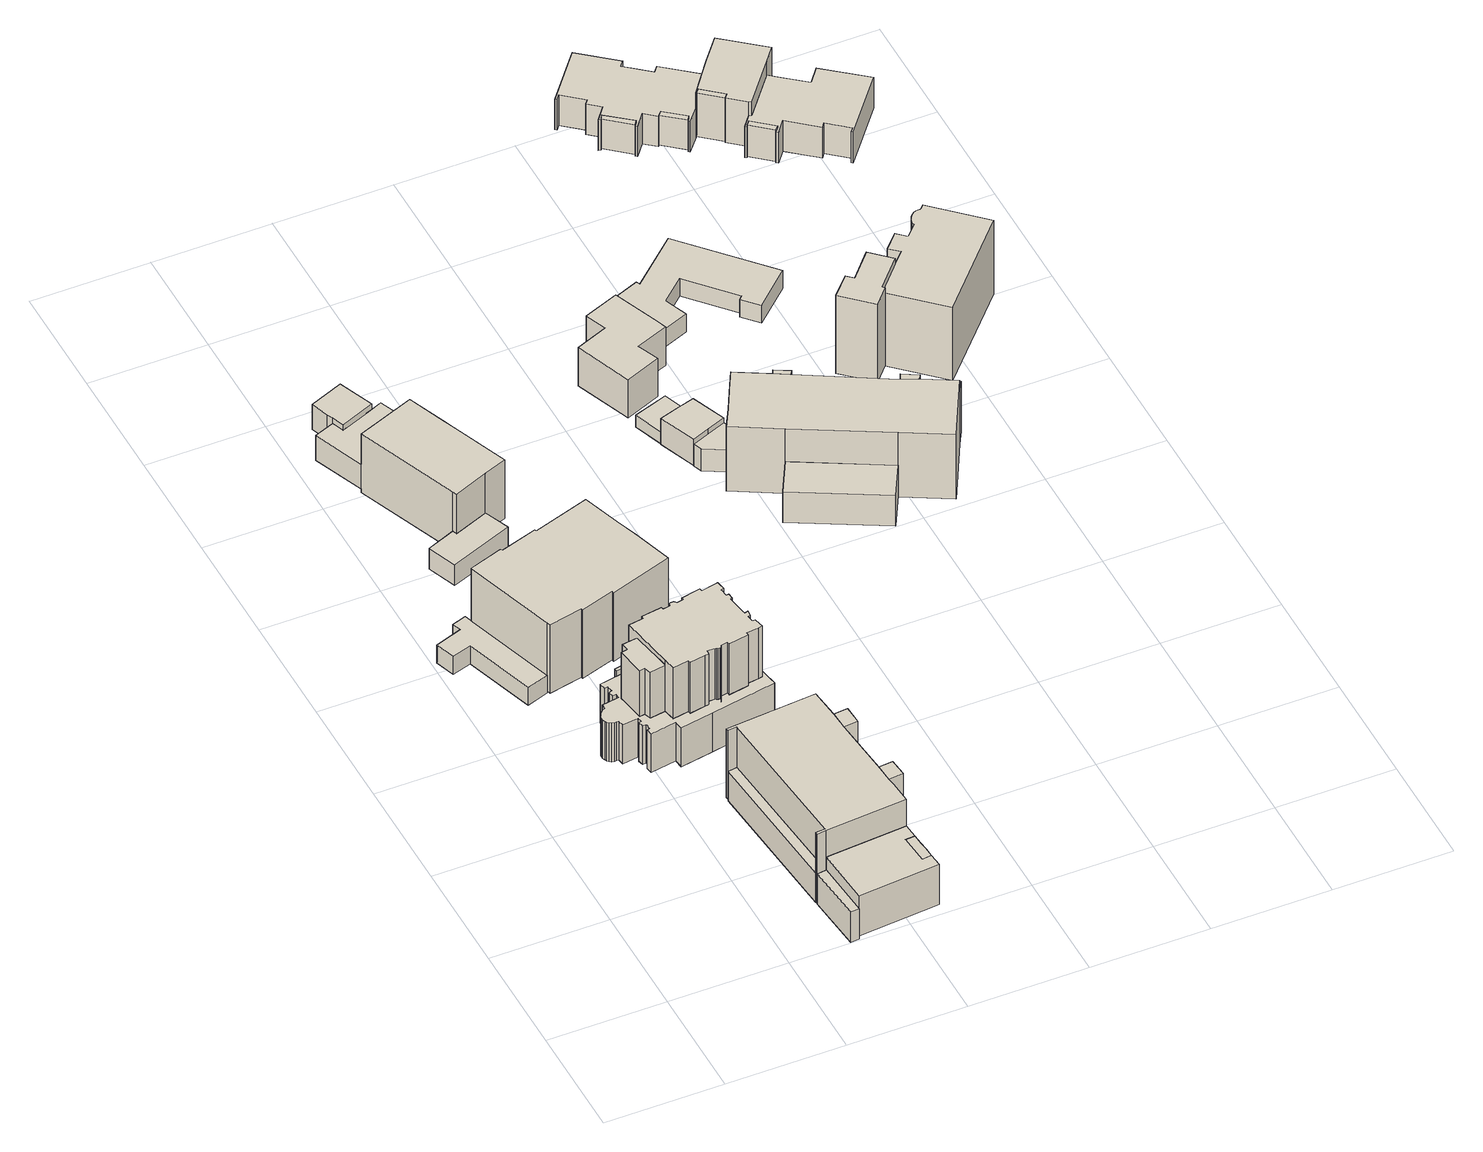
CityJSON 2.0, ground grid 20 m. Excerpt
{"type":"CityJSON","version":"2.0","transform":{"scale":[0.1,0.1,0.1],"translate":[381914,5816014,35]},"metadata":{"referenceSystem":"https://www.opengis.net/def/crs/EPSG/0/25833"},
"CityObjects":{
"building1":{"type":"Building","attributes":{"Gemeindeschluessel":"11000004","BezugspunktDach":"2200","function":"51009_1610","measuredHeight":6.12,"storeysAboveGround":0},"address":[{"country":"Germany","locality":"Berlin"}],"geometry":[{"type":"Solid","lod":"1","boundaries":[[[[0,1,2,3]],[[4,5,6,7]],[[4,7,3,2]],[[5,4,2,1]],[[6,5,1,0]],[[7,6,0,3]]]]}]},
"building2":{"type":"Building","attributes":{"Gemeindeschluessel":"11000004","BezugspunktDach":"2200","function":"51009_1610","measuredHeight":6,"storeysAboveGround":0},"address":[{"country":"Germany","locality":"Berlin"}],"geometry":[{"type":"Solid","lod":"1","boundaries":[[[[8,9,10,11]],[[12,13,14,15]],[[12,15,11,10]],[[13,12,10,9]],[[14,13,9,8]],[[15,14,8,11]]]]}]},
"building3":{"type":"Building","attributes":{"Gemeindeschluessel":"11000004","BezugspunktDach":"2200","function":"31001_1010","measuredHeight":8.13,"storeysAboveGround":1},"address":[{"country":"Germany","locality":"Berlin","thoroughfareNumber":"21","thoroughfareName":"Gustav-Freytag-Straße"}],"geometry":[{"type":"Solid","lod":"1","boundaries":[[[[16,17,18,19,20,21,22,23]],[[24,25,26,27,28,29,30,31]],[[24,31,23,22]],[[25,24,22,21]],[[26,25,21,20]],[[27,26,20,19]],[[28,27,19,18]],[[29,28,18,17]],[[30,29,17,16]],[[31,30,16,23]]]]}]},
"building4":{"type":"Building","attributes":{"Gemeindeschluessel":"11000004","function":"31001_1010"},"address":[{"country":"Germany","locality":"Berlin","thoroughfareNumber":"15","thoroughfareName":"Gustav-Freytag-Straße"}],"children":["building4-1","building4-2"]},
"building4-1":{"type":"BuildingPart","attributes":{"BezugspunktDach":"2200","measuredHeight":13.81,"storeysAboveGround":2},"parents":["building4"],"geometry":[{"type":"MultiSurface","lod":"1","boundaries":[[[32,33,34,35,36,37,38,39,40,41,42,43,44,45,46]],[[47,48,49,50,51,52,53,54,55,56,57,58,59,60,61]],[[47,61,46,45]],[[48,47,45,44]],[[49,48,44,43]],[[50,49,43,42]],[[51,50,42,41]],[[52,51,41,40]],[[53,52,40,39]],[[54,53,39,38]],[[55,54,38,37]],[[56,55,37,36]],[[57,56,36,35]],[[58,57,35,34]],[[59,58,34,33]],[[60,59,33,32]],[[62,63,60,32,46]],[[61,60,63,62]]]}]},
"building4-2":{"type":"BuildingPart","attributes":{"BezugspunktDach":"2200","measuredHeight":3.56,"storeysAboveGround":2},"parents":["building4"],"geometry":[{"type":"MultiSurface","lod":"1","boundaries":[[[64,65,66,63,62,67,68,69,70]],[[71,72,73,74,75,76,77,78,79]],[[71,79,70,69]],[[72,71,69,68]],[[73,72,68,67]],[[74,73,67,62]],[[75,74,61,60]],[[76,75,63,66]],[[77,76,66,65]],[[78,77,65,64]],[[79,78,64,70]],[[60,61,80,62,63]]]}]},
"building5":{"type":"Building","attributes":{"Gemeindeschluessel":"11000004","function":"31001_1010"},"address":[{"country":"Germany","locality":"Berlin","thoroughfareNumber":"17, 19","thoroughfareName":"Gustav-Freytag-Straße"}],"children":["building5-1","building5-2","building5-3"]},
"building5-1":{"type":"BuildingPart","attributes":{"BezugspunktDach":"2200","measuredHeight":13.93,"storeysAboveGround":3},"parents":["building5"],"geometry":[{"type":"MultiSurface","lod":"1","boundaries":[[[81,82,83,84,85,86,87,88,89,90,91,92,93,94,95]],[[96,97,98,99,100,101,102,103,104,105,106,107,108,109,110]],[[96,110,95,94]],[[97,96,94,93]],[[98,97,93,111,112,92]],[[99,98,92,91]],[[100,99,91,90]],[[101,100,90,113,114]],[[102,101,89,88]],[[103,102,88,87]],[[104,103,87,86]],[[105,104,86,85]],[[106,105,85,84]],[[107,106,84,83]],[[108,107,83,82]],[[109,108,82,81]],[[110,109,81,95]],[[92,112,111,93]],[[114,113,90,89]]]}]},
"building5-2":{"type":"BuildingPart","attributes":{"BezugspunktDach":"2200","measuredHeight":9.29,"storeysAboveGround":3},"parents":["building5"],"geometry":[{"type":"Solid","lod":"1","boundaries":[[[[89,115,116,90]],[[117,118,114,113]],[[117,113,90,116]],[[118,117,116,115]],[[114,118,115,89]],[[114,89,90,113]]]]}]},
"building5-3":{"type":"BuildingPart","attributes":{"BezugspunktDach":"2200","measuredHeight":9.29,"storeysAboveGround":3},"parents":["building5"],"geometry":[{"type":"Solid","lod":"1","boundaries":[[[[92,119,120,93]],[[121,122,112,111]],[[121,111,93,120]],[[122,121,120,119]],[[112,122,119,92]],[[111,112,92,93]]]]}]},
"building6":{"type":"Building","attributes":{"Gemeindeschluessel":"11000004","function":"31001_1010"},"address":[{"country":"Germany","locality":"Berlin","thoroughfareNumber":"15A","thoroughfareName":"Gustav-Freytag-Straße"}],"children":["building6-1","building6-2","building6-3"]},
"building6-1":{"type":"BuildingPart","attributes":{"BezugspunktDach":"2200","measuredHeight":18.5,"storeysAboveGround":3},"parents":["building6"],"geometry":[{"type":"MultiSurface","lod":"1","boundaries":[[[123,124,125,126,127,128,129,130,131,132,133,134,135,136,137,138,139,140,141,142,143,144,145,146,147,148,149,150,151,152,153,154,155,156,157,158,159,160,161,162,163,164,165,166,167,168,169,170,171,172,173,174,175,176]],[[177,178,179,180,181,182,183,184,185,186,187,188,189,190,191,192,193,194,195,196,197,198,199,200,201,202,203,204,205,206,207,208,209,210,211,212,213,214,215,216,217,218,219,220,221,222,223,224,225,226,227,228,229,230]],[[231,232,233,234,176,175]],[[235,232,175,174]],[[236,235,174,173]],[[237,236,238,173,172]],[[181,239,237,180,172,171]],[[240,239,171,170]],[[183,241,240,170,169]],[[184,242,241,169,168]],[[243,244,242,184,168,167]],[[245,244,185,167,166]],[[187,246,245,166,165]],[[188,247,246,165,164]],[[189,248,247,164,163]],[[190,249,248,163,162]],[[250,249,162,161]],[[192,251,250,191,161,160]],[[252,251,192,160,159]],[[194,253,252,193,159,158]],[[254,253,158,157]],[[255,254,157,156]],[[197,256,255,156,155]],[[257,256,155,154]],[[258,257,154,153]],[[200,259,258,153,152]],[[201,260,259,200,152,151]],[[202,201,151,150]],[[261,262,150,149]],[[263,261,264,149,148]],[[265,263,148,147]],[[266,265,147,146]],[[207,267,266,206,146,145]],[[208,268,267,145,144]],[[269,270,143,142]],[[271,269,210,142,141]],[[212,272,271,273,141,140]],[[274,272,140,139]],[[275,274,139,138]],[[276,275,214,138,137]],[[216,277,276,215,137,136]],[[278,277,216,136,135]],[[279,278,217,135,134]],[[280,279,218,134,133]],[[281,280,133,132]],[[282,281,283,132,131]],[[284,282,285,131,130]],[[286,287,284,130,129]],[[224,288,287,129,128]],[[289,288,224,128,127]],[[290,289,127,126]],[[291,290,126,125]],[[292,291,125,124]],[[229,228,124,123]],[[293,233,294,295,296,297,123,176]],[[177,230,234,233,232,231]],[[298,178,177,232,235]],[[179,178,235,236]],[[180,179,238,236,237]],[[180,237,239,181]],[[182,181,239,240]],[[182,299,240,241,183]],[[183,241,242,184]],[[185,184,242,244,243]],[[186,185,244,245]],[[186,245,246,187]],[[187,246,247,188]],[[188,247,248,189]],[[189,248,249,190]],[[191,190,249,250]],[[191,250,251,192]],[[193,192,251,252]],[[193,252,253,194]],[[195,194,253,254]],[[196,195,254,255]],[[196,300,255,256,197]],[[198,197,256,257]],[[199,198,257,258]],[[199,258,259,200]],[[200,259,260,201]],[[203,202,262,261]],[[301,204,203,264,261,263]],[[205,204,263,265]],[[206,205,302,265,266]],[[206,266,267,207]],[[207,267,268,208]],[[208,268,270,209]],[[210,209,270,269]],[[211,210,269,271]],[[211,273,271,272,212]],[[303,213,212,304,272,274]],[[214,213,274,275]],[[215,214,275,276]],[[215,276,277,216]],[[217,216,277,278]],[[305,218,217,278,279]],[[219,218,279,280]],[[220,219,280,281]],[[306,221,220,283,281,282]],[[307,222,221,285,282,284]],[[223,222,308,284,287,286]],[[223,309,287,288,224]],[[225,224,288,289]],[[226,225,289,290]],[[227,226,310,290,291]],[[228,227,291,292]],[[297,296,295,229]],[[230,295,294,233,293]]]}]},
"building6-2":{"type":"BuildingPart","attributes":{"BezugspunktDach":"2200","measuredHeight":16.3,"storeysAboveGround":3},"parents":["building6"],"geometry":[{"type":"MultiSurface","lod":"1","boundaries":[[[311,312,313,314,297,296,315,316,317]],[[318,319,295,229,228,320,321,322,323]],[[318,324,325,317,316]],[[326,324,316,315]],[[295,294,326,315,296]],[[228,229,297,314]],[[327,292,314,313]],[[328,327,313,312]],[[329,328,312,311]],[[325,329,322,311,317]],[[323,325,324,318]],[[319,318,324,326]],[[319,326,294,295]],[[295,296,297,229]],[[330,320,228,292,327]],[[321,320,327,328]],[[322,321,328,329]],[[323,322,329,325]]]}]},
"building6-3":{"type":"BuildingPart","attributes":{"BezugspunktDach":"2200","measuredHeight":7.87,"storeysAboveGround":3},"parents":["building6"],"geometry":[{"type":"MultiSurface","lod":"1","boundaries":[[[331,332,333,334,335,336,337,338,339,340,341,342,343,344,345,346,347,348,349,350,351,352,353,262,261,263,265,266,267,268,270,271,272,274,275,276,277,278,279,280,281,282,284,287,288,289,290,291,292,327,328,329,325,324,326,294,233,232,235,236,237,239,240,241,242,244,245,246,247,248,249,250,251,253,254,255,256,257,258,259,260,354,355,356,357,358,359,360,361,362,363,364,365,366,367,368,369,370,371,372,373,374,375,376,377]],[[378,379,380,381,382,383,384,385,386,387,388,389,390,391,392,393,394,395,396,397,398,399,400,401,402,403,404,405,406,407,408,409,410,411,412,413,414,415,416,417,418,419,420,421,422,423,424,425,426,427,428,429,430,431,432,433,434,435,436,437,438,439,440,441,442,443,444,445,446,447,448,449,450,451,452,453,454,455,456,457,458,459,460,461,462,463,464,465,466,467,468,469,470,471,472,473,474,475,476,477,478,479,480,481,482]],[[378,482,377,376]],[[379,378,376,375]],[[380,379,375,374]],[[381,380,374,373]],[[382,381,373,372]],[[383,382,372,371]],[[384,383,371,370]],[[385,384,370,369]],[[386,385,369,368]],[[387,386,368,367]],[[388,387,367,366]],[[389,388,366,365]],[[390,389,365,364]],[[391,390,364,363]],[[392,391,363,362]],[[393,392,362,361]],[[394,393,361,360]],[[395,394,360,359]],[[396,395,359,358]],[[397,396,358,357]],[[398,397,357,356]],[[399,398,356,355]],[[400,399,355,354]],[[401,400,354,260]],[[402,401,483,201,200,259]],[[403,402,259,200,199]],[[404,403,258,199,198,257]],[[405,404,198,197,256]],[[406,405,197,196,255]],[[407,406,255,196,195,254]],[[408,407,195,194]],[[409,408,194,193,192,251]],[[410,409,251,192,191]],[[411,410,191,190,249]],[[412,411,190,189,248]],[[413,412,248,189,188,247]],[[414,413,188,187]],[[415,414,187,186,245]],[[416,415,186,185]],[[417,416,244,185,184]],[[418,417,184,183]],[[419,418,183,182]],[[420,419,182,181,239]],[[421,420,181,180,237]],[[422,421,180,179]],[[423,422,236,179,178,235]],[[424,423,178,177,484]],[[425,424,177,230]],[[426,425,233,294]],[[427,426,294,295,319,326]],[[428,427,319,318]],[[429,428,318,323]],[[430,429,485,323,322]],[[431,430,486,322,321]],[[432,431,328,321,320]],[[433,432,487,320,228]],[[434,433,292,228,227]],[[435,434,291,227,226]],[[436,435,226,225,289]],[[437,436,289,225,224]],[[438,437,288,224,223]],[[439,438,287,223,222]],[[440,439,222,221,282]],[[441,440,221,220]],[[442,441,220,219]],[[443,442,280,219,218]],[[444,443,488,218,217,489]],[[445,444,278,217,216]],[[446,445,277,216,215]],[[447,446,215,214]],[[448,447,214,213]],[[449,448,213,212]],[[450,449,490,212,211]],[[451,450,211,210,209]],[[452,451,209,208]],[[453,452,208,207]],[[454,453,267,207,206]],[[455,454,206,205,265]],[[456,455,265,205,204]],[[457,456,263,204,203,261]],[[458,457,203,202]],[[459,458,262,353]],[[460,459,353,352]],[[461,460,352,351]],[[462,461,351,350]],[[463,462,350,349]],[[464,463,349,348]],[[465,464,348,347]],[[466,465,347,346]],[[467,466,346,345]],[[468,467,345,344]],[[469,468,344,343]],[[470,469,343,342]],[[471,470,342,341]],[[472,471,341,340]],[[473,472,340,339]],[[474,473,339,338]],[[475,474,338,337]],[[476,475,337,336]],[[477,476,336,335]],[[478,477,335,334]],[[479,478,334,333]],[[480,479,333,332]],[[481,480,332,331]],[[482,481,331,377]],[[260,259,200,201,483]],[[199,200,259,258]],[[257,198,199,258]],[[491,257,256,197,198]],[[256,255,196,197]],[[254,195,196,255]],[[194,195,254,253]],[[251,192,193,252]],[[253,252,193,194]],[[191,192,251,250]],[[250,249,190,191]],[[249,248,189,190]],[[247,188,189,248]],[[187,188,247,246]],[[246,245,186,187]],[[185,186,245,244]],[[184,185,244,242]],[[183,184,242,241]],[[182,183,241,240]],[[240,239,181,182]],[[239,237,180,181]],[[179,180,237,236]],[[235,178,179,236]],[[484,177,178,492,235,232]],[[230,177,232,233]],[[326,319,295,294]],[[318,319,493,326,324]],[[323,318,324,325]],[[322,323,485,325,329]],[[321,322,486,329,328]],[[320,321,328,327]],[[228,320,487,327,292]],[[227,228,292,291]],[[226,227,291,290,494]],[[290,289,225,226]],[[224,225,289,288]],[[224,288,287,223]],[[222,223,287,284]],[[284,282,221,222]],[[220,221,282,281]],[[219,220,281,280]],[[495,218,219,280,279]],[[489,217,218,488,279,278]],[[216,217,278,277]],[[276,215,216,277]],[[214,215,276,275]],[[213,214,275,274]],[[212,213,274,272]],[[211,212,490,272,271]],[[209,210,269,270]],[[271,269,210,211]],[[208,209,496,270,268]],[[207,208,268,267]],[[206,207,267,266]],[[266,265,205,206]],[[497,204,205,265,263]],[[261,203,204,263]],[[202,203,261,262]]]}]},
"building7":{"type":"Building","attributes":{"Gemeindeschluessel":"11000004","function":"31001_1010"},"address":[{"country":"Germany","locality":"Berlin","thoroughfareNumber":"13","thoroughfareName":"Gustav-Freytag-Straße"}],"children":["building7-1","building7-2","building7-3","building7-4"]},
"building7-1":{"type":"BuildingPart","attributes":{"BezugspunktDach":"2200","measuredHeight":13.07,"storeysAboveGround":2},"parents":["building7"],"geometry":[{"type":"MultiSurface","lod":"1","boundaries":[[[498,499,500,501,502,503,504,505]],[[506,507,508,509,510,511,512,513]],[[514,515,516,505,504]],[[517,518,506,513,519,520]],[[507,506,504,503]],[[521,522,503,502]],[[508,507,523,524]],[[509,508,502,501]],[[510,509,501,500]],[[525,526,527,510,500,499]],[[512,528,526,511,499,498]],[[513,512,498,505]],[[518,517,520,515,514]],[[520,519,516,515]],[[524,523,522,521]],[[511,510,527,526,525]],[[511,526,528,512]]]}]},
"building7-2":{"type":"BuildingPart","attributes":{"BezugspunktDach":"2200","measuredHeight":7.54,"storeysAboveGround":2},"parents":["building7"],"geometry":[{"type":"Solid","lod":"1","boundaries":[[[[516,515,514,529,530,531,532,533,534,535]],[[536,537,538,539,540,541,517,520,519,542]],[[536,542,535,534]],[[537,536,534,533]],[[538,537,533,532]],[[539,538,532,531]],[[540,539,531,530]],[[541,540,530,529]],[[517,541,529,514]],[[542,519,516,535]],[[520,517,514,515]],[[520,515,516,519]]]]}]},
"building7-3":{"type":"BuildingPart","attributes":{"BezugspunktDach":"2200","measuredHeight":7.95,"storeysAboveGround":2},"parents":["building7"],"geometry":[{"type":"Solid","lod":"1","boundaries":[[[[521,543,544,522]],[[545,546,524,523]],[[545,523,522,544]],[[546,545,544,543]],[[524,546,543,521]],[[524,521,522,523]]]]}]},
"building7-4":{"type":"BuildingPart","attributes":{"BezugspunktDach":"2200","measuredHeight":4.14,"storeysAboveGround":2},"parents":["building7"],"geometry":[{"type":"MultiSurface","lod":"1","boundaries":[[[547,548,527,526,528,549]],[[550,551,552,553,554,555]],[[550,555,549,528]],[[551,550,512,511]],[[552,551,511,510]],[[553,552,527,548]],[[554,553,548,547]],[[555,554,547,549]],[[511,512,556,528,526]],[[510,511,526,527]]]}]},
"building8":{"type":"Building","attributes":{"Gemeindeschluessel":"11000004","BezugspunktDach":"2200","function":"51009_1610","measuredHeight":4.06,"storeysAboveGround":0},"address":[{"country":"Germany","locality":"Berlin"}],"geometry":[{"type":"Solid","lod":"1","boundaries":[[[[19,18,557,558,21,20]],[[559,560,561,562,563,564]],[[559,564,20,21]],[[560,559,21,558]],[[561,560,558,557]],[[562,561,557,18]],[[563,562,18,19]],[[564,563,19,20]]]]}]},
"building9":{"type":"Building","attributes":{"Gemeindeschluessel":"11000004","BezugspunktDach":"2200","function":"31001_2463","measuredHeight":5.77,"storeysAboveGround":1},"address":[{"country":"Germany","locality":"Berlin","thoroughfareNumber":"13 (1)","thoroughfareName":"Gustav-Freytag-Straße"}],"geometry":[{"type":"Solid","lod":"1","boundaries":[[[[565,566,567,568,569,570]],[[571,572,573,574,575,576]],[[571,576,570,569]],[[572,571,569,568]],[[573,572,568,567]],[[574,573,567,566]],[[575,574,566,565]],[[576,575,565,570]]]]}]},
"building10":{"type":"Building","attributes":{"Gemeindeschluessel":"11000004","BezugspunktDach":"2200","function":"51009_1610","measuredHeight":5.58,"storeysAboveGround":0},"address":[{"country":"Germany","locality":"Berlin"}],"geometry":[{"type":"Solid","lod":"1","boundaries":[[[[357,356,577,578,579,580,581]],[[582,583,584,585,586,587,588]],[[582,588,581,580]],[[583,582,580,579]],[[584,583,579,578]],[[585,584,578,577]],[[586,585,577,356]],[[587,586,356,357]],[[588,587,357,581]]]]}]},
"building11":{"type":"Building","attributes":{"Gemeindeschluessel":"11000004","BezugspunktDach":"2200","function":"51009_1610","measuredHeight":2.86,"storeysAboveGround":0},"address":[{"country":"Germany","locality":"Berlin"}],"geometry":[{"type":"Solid","lod":"1","boundaries":[[[[262,353,589,590,354,260]],[[591,592,593,594,595,596]],[[591,596,260,354]],[[592,591,354,590]],[[593,592,590,589]],[[594,593,589,353]],[[595,594,353,262]],[[596,595,262,260]]]]}]},
"building12":{"type":"Building","attributes":{"Gemeindeschluessel":"11000004","BezugspunktDach":"2200","function":"31001_2463","measuredHeight":2.38,"storeysAboveGround":1},"address":[{"country":"Germany","locality":"Berlin","thoroughfareNumber":"12 (1)","thoroughfareName":"Gustav-Freytag-Straße"}],"geometry":[{"type":"Solid","lod":"1","boundaries":[[[[597,598,599,600]],[[601,602,603,604]],[[601,604,600,599]],[[602,601,599,598]],[[603,602,598,597]],[[604,603,597,600]]]]}]},
"building13":{"type":"Building","attributes":{"Gemeindeschluessel":"11000004","BezugspunktDach":"2200","function":"31001_2463","measuredHeight":6.14,"storeysAboveGround":1},"address":[{"country":"Germany","locality":"Berlin","thoroughfareNumber":"14 (2)","thoroughfareName":"Gustav-Freytag-Straße"}],"geometry":[{"type":"Solid","lod":"1","boundaries":[[[[605,606,607,608,609,610]],[[611,612,613,614,615,616]],[[611,616,610,609]],[[612,611,609,608]],[[613,612,608,607]],[[614,613,607,606]],[[615,614,606,605]],[[616,615,605,610]]]]}]},
"building14":{"type":"Building","attributes":{"Gemeindeschluessel":"11000004","BezugspunktDach":"2200","function":"31001_1010","measuredHeight":7.76,"storeysAboveGround":2},"address":[{"country":"Germany","locality":"Berlin","thoroughfareNumber":"12, 12A","thoroughfareName":"Gustav-Freytag-Straße"}],"geometry":[{"type":"Solid","lod":"1","boundaries":[[[[617,618,619,620,621,622,623,624,625]],[[626,627,628,629,630,631,632,633,634]],[[626,634,625,624]],[[627,626,624,623]],[[628,627,623,622]],[[629,628,622,621]],[[630,629,621,620]],[[631,630,620,619]],[[632,631,619,618]],[[633,632,618,617]],[[634,633,617,625]]]]}]},
"building15":{"type":"Building","attributes":{"Gemeindeschluessel":"11000004","BezugspunktDach":"2200","function":"31001_2463","measuredHeight":10.21,"storeysAboveGround":1},"address":[{"country":"Germany","locality":"Berlin","thoroughfareNumber":"14 (1)","thoroughfareName":"Gustav-Freytag-Straße"}],"geometry":[{"type":"Solid","lod":"1","boundaries":[[[[635,636,637,638]],[[639,640,641,642]],[[639,642,638,637]],[[640,639,637,636]],[[641,640,636,635]],[[642,641,635,638]]]]}]},
"building16":{"type":"Building","attributes":{"Gemeindeschluessel":"11000004","BezugspunktDach":"2200","function":"51009_1610","measuredHeight":9.69,"storeysAboveGround":0},"address":[{"country":"Germany","locality":"Berlin"}],"geometry":[{"type":"Solid","lod":"1","boundaries":[[[[643,644,645,646,647]],[[648,649,650,651,652]],[[648,652,647,646]],[[649,648,646,645]],[[650,649,645,644]],[[651,650,644,643]],[[652,651,643,647]]]]}]},
"building17":{"type":"Building","attributes":{"Gemeindeschluessel":"11000004","function":"31001_1010"},"address":[{"country":"Germany","locality":"Berlin","thoroughfareNumber":"14","thoroughfareName":"Gustav-Freytag-Straße"}],"children":["building17-1","building17-2","building17-3","building17-4"]},
"building17-1":{"type":"BuildingPart","attributes":{"BezugspunktDach":"2200","measuredHeight":15.87,"storeysAboveGround":3},"parents":["building17"],"geometry":[{"type":"MultiSurface","lod":"1","boundaries":[[[653,654,655,656,657,658,659,660,661,662,663,664]],[[665,666,667,668,669,670,671,672,673,674,675,676]],[[665,676,664,663]],[[677,678,679,680,666,665,663,662]],[[667,666,662,661]],[[668,681,682,661,660]],[[669,668,660,659]],[[670,669,659,658]],[[671,670,658,657]],[[683,684,657,656]],[[673,672,656,655]],[[674,673,655,654]],[[675,674,654,653]],[[676,675,653,664]],[[680,679,678,677]],[[682,681,668,667]],[[685,672,671,684,683]]]}]},
"building17-2":{"type":"BuildingPart","attributes":{"BezugspunktDach":"2200","measuredHeight":10.1,"storeysAboveGround":3},"parents":["building17"],"geometry":[{"type":"Solid","lod":"1","boundaries":[[[[681,686,687,682]],[[688,689,668,667]],[[688,667,682,687]],[[689,688,687,686]],[[668,689,686,681]],[[681,682,667,668]]]]}]},
"building17-3":{"type":"BuildingPart","attributes":{"BezugspunktDach":"2200","measuredHeight":4.38,"storeysAboveGround":3},"parents":["building17"],"geometry":[{"type":"Solid","lod":"1","boundaries":[[[[690,678,677,691,692]],[[693,680,679,694,695]],[[693,695,692,691]],[[680,693,691,677]],[[694,679,678,690]],[[695,694,690,692]],[[680,677,678,679]]]]}]},
"building17-4":{"type":"BuildingPart","attributes":{"BezugspunktDach":"2200","measuredHeight":10.1,"storeysAboveGround":3},"parents":["building17"],"geometry":[{"type":"MultiSurface","lod":"1","boundaries":[[[683,696,697,684]],[[698,699,672,671]],[[698,671,684,697]],[[699,698,697,696]],[[672,699,696,683]],[[671,672,683,684,700]]]}]},
"building18":{"type":"Building","attributes":{"Gemeindeschluessel":"11000004","BezugspunktDach":"2200","function":"31001_1010","measuredHeight":3.6,"storeysAboveGround":2},"address":[{"country":"Germany","locality":"Berlin","thoroughfareNumber":"12B, 12C","thoroughfareName":"Gustav-Freytag-Straße"}],"geometry":[{"type":"Solid","lod":"1","boundaries":[[[[701,702,703,704,705,706,707,708,709,710,711,712,713]],[[714,715,716,717,718,719,720,721,722,723,724,725,726]],[[714,726,713,712]],[[715,714,712,711]],[[716,715,711,710]],[[717,716,710,709]],[[718,717,709,708]],[[719,718,708,707]],[[720,719,707,706]],[[721,720,706,705]],[[722,721,705,704]],[[723,722,704,703]],[[724,723,703,702]],[[725,724,702,701]],[[726,725,701,713]]]]}]},
"building19":{"type":"Building","attributes":{"Gemeindeschluessel":"11000004","BezugspunktDach":"2200","function":"51009_1610","measuredHeight":8.76,"storeysAboveGround":0},"address":[{"country":"Germany","locality":"Berlin"}],"geometry":[{"type":"Solid","lod":"1","boundaries":[[[[727,728,729,730]],[[731,732,733,734]],[[731,734,730,729]],[[732,731,729,728]],[[733,732,728,727]],[[734,733,727,730]]]]}]},
"building20":{"type":"Building","attributes":{"Gemeindeschluessel":"11000004","BezugspunktDach":"2200","function":"31001_2463","measuredHeight":15.66,"storeysAboveGround":1},"address":[{"country":"Germany","locality":"Berlin","thoroughfareNumber":"65 (1)","thoroughfareName":"Koenigsallee"}],"geometry":[{"type":"Solid","lod":"1","boundaries":[[[[735,736,737,738,739,740,741,742]],[[743,744,745,746,747,748,749,750]],[[743,750,742,741]],[[744,743,741,740]],[[745,744,740,739]],[[746,745,739,738]],[[747,746,738,737]],[[748,747,737,736]],[[749,748,736,735]],[[750,749,735,742]]]]}]},
"building21":{"type":"Building","attributes":{"Gemeindeschluessel":"11000004","BezugspunktDach":"2200","function":"51009_1610","measuredHeight":6.05,"storeysAboveGround":0},"address":[{"country":"Germany","locality":"Berlin"}],"geometry":[{"type":"Solid","lod":"1","boundaries":[[[[751,752,753,754]],[[755,756,757,758]],[[755,758,754,753]],[[756,755,753,752]],[[757,756,752,751]],[[758,757,751,754]]]]}]},
"building22":{"type":"Building","attributes":{"Gemeindeschluessel":"11000004","BezugspunktDach":"2200","function":"51009_1610","measuredHeight":6,"storeysAboveGround":0},"address":[{"country":"Germany","locality":"Berlin"}],"geometry":[{"type":"Solid","lod":"1","boundaries":[[[[759,760,761,762]],[[763,764,765,766]],[[763,766,762,761]],[[764,763,761,760]],[[765,764,760,759]],[[766,765,759,762]]]]}]},
"building23":{"type":"Building","attributes":{"Gemeindeschluessel":"11000004","BezugspunktDach":"2200","function":"31001_2020","measuredHeight":18.43,"storeysAboveGround":3},"address":[{"country":"Germany","locality":"Berlin","thoroughfareNumber":"65","thoroughfareName":"Koenigsallee"}],"geometry":[{"type":"Solid","lod":"1","boundaries":[[[[767,768,769,770,771,772,773,774,775,776,777,778,779,780,781,782,783,784,785,786,787]],[[788,789,790,791,792,793,794,795,796,797,798,799,800,801,802,803,804,805,806,807,808]],[[788,808,787,786]],[[789,788,786,785]],[[790,789,785,784]],[[791,790,784,783]],[[792,791,783,782]],[[793,792,782,781]],[[794,793,781,780]],[[795,794,780,779]],[[796,795,779,778]],[[797,796,778,777]],[[798,797,777,776]],[[799,798,776,775]],[[800,799,775,774]],[[801,800,774,773]],[[802,801,773,772]],[[803,802,772,771]],[[804,803,771,770]],[[805,804,770,769]],[[806,805,769,768]],[[807,806,768,767]],[[808,807,767,787]]]]}]},
"building24":{"type":"Building","attributes":{"Gemeindeschluessel":"11000004","BezugspunktDach":"2200","function":"51009_1610","measuredHeight":8.78,"storeysAboveGround":0},"address":[{"country":"Germany","locality":"Berlin"}],"geometry":[{"type":"Solid","lod":"1","boundaries":[[[[809,810,811,812]],[[813,814,815,816]],[[813,816,812,811]],[[814,813,811,810]],[[815,814,810,809]],[[816,815,809,812]]]]}]},
"building25":{"type":"Building","attributes":{"Gemeindeschluessel":"11000004","BezugspunktDach":"2200","function":"51009_1610","measuredHeight":6.36,"storeysAboveGround":0},"address":[{"country":"Germany","locality":"Berlin"}],"geometry":[{"type":"Solid","lod":"1","boundaries":[[[[817,818,819,820]],[[821,822,823,824]],[[821,824,820,819]],[[822,821,819,818]],[[823,822,818,817]],[[824,823,817,820]]]]}]},
"building26":{"type":"Building","attributes":{"Gemeindeschluessel":"11000004","function":"31001_1010"},"address":[{"country":"Germany","locality":"Berlin","thoroughfareNumber":"25, 27","thoroughfareName":"Oberhaardter Weg"}],"children":["building26-1","building26-2","building26-3"]},
"building26-1":{"type":"BuildingPart","attributes":{"BezugspunktDach":"2200","measuredHeight":8.96,"storeysAboveGround":3},"parents":["building26"],"geometry":[{"type":"MultiSurface","lod":"1","boundaries":[[[812,811,810,809,825,826,827,828,829,830,831]],[[832,833,834,835,836,837,838,839,840,841,842]],[[843,844,845,831,830]],[[833,832,830,829]],[[834,833,829,828]],[[835,834,828,827]],[[846,847,827,826]],[[836,835,848,849]],[[850,846,849,851,837,836,826,825]],[[838,837,825,809]],[[839,838,809,810]],[[840,839,810,811]],[[841,840,811,812]],[[844,852,812,831]],[[841,852,841,842]],[[832,842,845,844,843]],[[849,848,847,846]],[[851,849,846,850]],[[842,841,852,844]]]}]},
"building26-2":{"type":"BuildingPart","attributes":{"BezugspunktDach":"2200","measuredHeight":6.17,"storeysAboveGround":3},"parents":["building26"],"geometry":[{"type":"MultiSurface","lod":"1","boundaries":[[[853,854,855,856,857,858,859,860,861,862,863,864,865,866,867,847,846,850,868]],[[851,849,848,869,870,871,872,873,874,875,876,877,878,879,880,881,882,883,884]],[[851,884,868,850]],[[869,848,847,867]],[[870,869,867,866]],[[871,870,866,865]],[[872,871,865,864]],[[873,872,864,863]],[[874,873,863,862]],[[875,874,862,861]],[[876,875,861,860]],[[877,876,860,859]],[[878,877,859,858]],[[879,878,858,857]],[[880,879,857,856]],[[881,880,856,855]],[[882,881,855,854]],[[883,882,854,853]],[[884,883,853,868]],[[849,851,850,846,885]],[[848,849,846,847]]]}]},
"building26-3":{"type":"BuildingPart","attributes":{"BezugspunktDach":"2200","measuredHeight":6.07,"storeysAboveGround":3},"parents":["building26"],"geometry":[{"type":"MultiSurface","lod":"1","boundaries":[[[886,887,888,889,890,891,892,893,894,895,896,897,898,899,900,901,902,852,844,843,903,904,905,906,907,908,909]],[[910,911,912,913,914,915,832,842,841,916,917,918,919,920,921,922,923,924,925,926,927,928,929,930,931,932,933]],[[910,933,909,908]],[[911,910,908,907]],[[912,911,907,906]],[[913,912,906,905]],[[914,913,905,904]],[[915,914,904,903]],[[832,915,903,843]],[[916,841,852,902]],[[917,916,902,901]],[[918,917,901,900]],[[919,918,900,899]],[[920,919,899,898]],[[921,920,898,897]],[[922,921,897,896]],[[923,922,896,895]],[[924,923,895,894]],[[925,924,894,893]],[[926,925,893,892]],[[927,926,892,891]],[[928,927,891,890]],[[929,928,890,889]],[[930,929,889,888]],[[931,930,888,887]],[[932,931,887,886]],[[933,932,886,909]],[[832,843,844,842]],[[841,842,844,852,934]]]}]}
},
"vertices":[
[302,1,70],[317,2,70],[309,100,70],[293,98,70],[309,100,9],[317,2,9],[302,1,9],[293,98,9],
[293,103,68],[309,104,68],[286,363,68],[271,361,68],[286,363,8],[309,104,8],[293,103,8],[271,361,8],
[317,2,96],[454,14,96],[452,37,96],[436,35,96],[432,85,96],[448,86,96],[446,111,96],[309,100,96],[446,111,15],[448,86,15],[432,85,15],[436,35,15],[452,37,15],[454,14,15],[317,2,15],[309,100,15],
[122,677,164],[124,671,164],[181,683,164],[182,680,164],[239,698,164],[240,694,164],[346,729,164],[325,795,164],[311,835,164],[290,898,164],[194,867,164],[193,870,164],[131,850,164],[128,853,164],[71,834,164],[128,853,26],[131,850,26],[193,870,26],[194,867,26],[290,898,26],[311,835,26],[325,795,26],[346,729,26],[240,694,26],[239,698,26],[182,680,26],[181,683,26],[124,671,26],[122,677,26],[71,834,26],[71,834,58],[122,677,58],
[13,774,58],[46,784,58],[85,665,58],[67,846,58],[43,838,58],[48,823,58],[2,807,58],[48,823,22],[43,838,22],[67,846,22],[71,834,22],[122,677,22],[85,665,22],[46,784,22],[13,774,22],[2,807,22],[71,834,33],
[271,361,150],[286,363,150],[309,104,150],[293,103,150],[293,98,150],[309,100,150],[446,111,150],[443,149,150],[441,162,150],[439,193,150],[431,282,150],[430,295,150],[428,327,150],[423,379,150],[270,366,150],[423,379,11],[428,327,11],[430,295,11],[431,282,11],[439,193,11],[441,162,11],[443,149,11],[446,111,11],[309,100,11],[293,98,11],[293,103,11],[309,104,11],[286,363,11],[271,361,11],[270,366,11],[428,327,57],[430,295,57],[439,193,57],[441,162,57],
[466,165,150],[463,195,150],[463,195,57],[466,165,57],
[454,297,150],[452,329,150],[452,329,57],[454,297,57],
[234,501,190],[233,501,190],[237,481,190],[264,486,190],[265,481,190],[292,486,190],[298,487,190],[299,493,190],[312,494,190],[314,492,190],[316,491,190],[319,491,190],[321,492,190],[322,494,190],[323,496,190],[334,498,190],[335,493,190],[369,499,190],[369,504,190],[390,507,190],[396,508,190],[393,525,190],[388,525,190],[386,536,190],[390,537,190],[391,547,190],[385,545,190],[384,551,190],[380,576,190],[379,582,190],[382,583,190],[381,593,190],[377,592,190],[375,606,190],[380,607,190],[377,623,190],[373,622,190],[348,617,190],[347,622,190],[314,615,190],[315,611,190],[304,609,190],[302,611,190],[300,613,190],[298,613,190],[295,613,190],[293,612,190],[292,609,190],[291,607,190],[279,605,190],[278,609,190],[243,604,190],[243,599,190],[218,595,190],[243,599,17],[243,604,17],[278,609,17],[279,605,17],[291,607,17],[292,609,17],[293,612,17],[295,613,17],[298,613,17],[300,613,17],[302,611,17],[304,609,17],[315,611,17],[314,615,17],[347,622,17],[348,617,17],[373,622,17],[377,623,17],[380,607,17],[375,606,17],[377,592,17],[381,593,17],[382,583,17],[379,582,17],[380,576,17],[384,551,17],[385,545,17],[391,547,17],[390,537,17],[386,536,17],[388,525,17],[393,525,17],[396,508,17],[390,507,17],[369,504,17],[369,499,17],[335,493,17],[334,498,17],[323,496,17],[322,494,17],[321,492,17],[319,491,17],[316,491,17],[314,492,17],[312,494,17],[299,493,17],[298,487,17],[292,486,17],[265,481,17],[264,486,17],[237,481,17],[233,501,17],[234,501,17],[218,595,17],[243,599,49],[243,599,88],[218,595,88],[218,595,33],[243,604,88],[278,609,88],[279,605,88],[278,609,59],[291,607,88],[292,609,88],[293,612,88],[295,613,88],[298,613,41],[298,613,88],[300,613,88],[302,611,88],[304,609,88],[315,611,88],[314,615,88],[347,622,88],[348,617,88],[373,622,88],[377,623,88],[380,607,88],[375,606,88],[377,592,88],[381,593,88],[382,583,88],[379,582,88],[380,576,88],[385,545,88],[384,551,88],[391,547,88],[385,545,54],[390,537,88],[386,536,88],[388,525,88],[393,525,88],[390,507,88],[396,508,88],[369,504,88],[369,499,88],[369,504,54],[335,493,88],[334,498,88],[323,496,88],[322,494,88],[321,492,88],[319,491,88],[316,491,88],[314,492,88],[312,494,88],[314,492,28],[299,493,88],[312,494,33],[298,487,64],[298,487,88],[292,486,88],[265,481,88],[264,486,88],[237,481,88],[233,501,88],[218,595,39],[222,574,88],[222,574,17],[222,574,180],[234,501,180],[243,604,35],[292,609,60],[375,606,73],[391,547,25],[390,537,82],[335,493,24],[369,499,35],[319,491,33],[312,494,24],[299,493,34],[299,493,64],[298,487,36],[264,486,85],
[194,507,180],[203,508,180],[207,497,180],[233,501,180],[195,570,180],[197,557,180],[186,555,180],[197,557,17],[195,570,17],[207,497,17],[203,508,17],[194,507,17],[186,555,17],[197,557,88],[186,555,88],[195,570,88],[207,497,88],[203,508,88],[194,507,88],[207,497,36],
[141,523,88],[143,519,88],[144,516,88],[147,513,88],[150,511,88],[154,510,88],[158,510,88],[161,510,88],[163,500,88],[190,504,88],[192,496,88],[187,495,88],[189,486,88],[195,487,88],[196,476,88],[191,475,88],[193,465,88],[237,472,88],[239,457,88],[295,467,88],[407,488,88],[398,538,88],[395,553,88],[391,578,88],[379,648,88],[329,639,88],[233,622,88],[205,617,88],[206,612,88],[214,613,88],[216,604,88],[171,596,88],[173,585,88],[179,586,88],[181,576,88],[175,573,88],[177,564,88],[183,565,88],[184,558,88],[154,553,88],[155,545,88],[151,544,88],[148,541,88],[145,538,88],[143,535,88],[141,531,88],[141,527,88],[141,531,10],[143,535,10],[145,538,10],[148,541,10],[151,544,10],[155,545,10],[154,553,10],[184,558,10],[183,565,10],[177,564,10],[175,573,10],[181,576,10],[179,586,10],[173,585,10],[171,596,10],[216,604,10],[214,613,10],[206,612,10],[205,617,10],[233,622,10],[329,639,10],[379,648,10],[391,578,10],[380,576,10],[379,582,10],[382,583,10],[381,593,10],[377,592,10],[375,606,10],[380,607,10],[377,623,10],[348,617,10],[347,622,10],[314,615,10],[315,611,10],[304,609,10],[302,611,10],[300,613,10],[298,613,10],[295,613,10],[293,612,10],[292,609,10],[291,607,10],[279,605,10],[278,609,10],[243,604,10],[243,599,10],[218,595,10],[222,574,10],[195,570,10],[197,557,10],[186,555,10],[194,507,10],[203,508,10],[207,497,10],[233,501,10],[237,481,10],[264,486,10],[265,481,10],[292,486,10],[298,487,10],[299,493,10],[312,494,10],[314,492,10],[316,491,10],[319,491,10],[321,492,10],[322,494,10],[323,496,10],[334,498,10],[335,493,10],[369,499,10],[369,504,10],[396,508,10],[393,525,10],[388,525,10],[386,536,10],[390,537,10],[391,547,10],[385,545,10],[384,551,10],[395,553,10],[398,538,10],[407,488,10],[295,467,10],[239,457,10],[237,472,10],[193,465,10],[191,475,10],[196,476,10],[195,487,10],[189,486,10],[187,495,10],[192,496,10],[190,504,10],[163,500,10],[161,510,10],[158,510,10],[154,510,10],[150,511,10],[147,513,10],[144,516,10],[143,519,10],[141,523,10],[141,527,10],[380,576,53],[243,599,33],[186,555,33],[194,507,53],[207,497,74],[319,491,55],[321,492,73],[369,499,64],[381,593,74],[243,604,31],[195,570,32],[264,486,47],[319,491,59],[396,508,47],[391,547,53],
[121,1003,158],[124,996,158],[182,1019,158],[221,1034,158],[183,1131,158],[174,1153,158],[150,1215,158],[52,1177,158],[150,1215,40],[174,1153,40],[183,1131,40],[221,1034,40],[182,1019,40],[124,996,40],[121,1003,40],[52,1177,40],[150,1215,97],[107,1199,97],[52,1177,97],[150,1215,47],[150,1215,81],[52,1177,47],[107,1199,47],[183,1131,141],[174,1153,141],[174,1153,61],[183,1131,61],[124,996,51],[124,996,79],[182,1019,79],[121,1003,79],
[163,1220,97],[136,1287,97],[118,1279,97],[81,1265,97],[60,1256,97],[52,1276,97],[18,1263,97],[52,1276,47],[60,1256,47],[81,1265,47],[118,1279,47],[136,1287,47],[163,1220,47],[18,1263,47],
[193,1135,141],[185,1157,141],[185,1157,61],[193,1135,61],
[92,935,79],[199,976,79],[73,984,79],[121,1003,37],[124,996,37],[182,1019,37],[199,976,37],[92,935,37],[73,984,37],[121,1003,64],
[451,53,96],[449,68,96],[448,86,55],[449,68,55],[451,53,55],[452,37,55],[436,35,55],[432,85,55],
[48,1286,108],[52,1276,108],[60,1256,108],[118,1279,108],[94,1339,108],[37,1316,108],[94,1339,58],[118,1279,58],[60,1256,58],[52,1276,58],[48,1286,58],[37,1316,58],
[328,649,88],[262,637,88],[234,638,88],[236,633,88],[231,632,88],[236,633,32],[234,638,32],[262,637,32],[328,649,32],[329,639,32],[233,622,32],[231,632,32],
[405,555,88],[402,580,88],[391,578,60],[402,580,60],[405,555,60],[395,553,60],[384,551,60],[380,576,60],
[483,1045,103],[541,1063,103],[523,1114,103],[465,1094,103],[523,1114,79],[541,1063,79],[483,1045,79],[465,1094,79],
[507,982,130],[537,994,130],[568,1006,130],[545,1064,130],[514,1055,130],[483,1045,130],[514,1055,78],[545,1064,78],[568,1006,78],[537,994,78],[507,982,78],[483,1045,78],
[461,1112,161],[521,1136,161],[506,1172,161],[561,1193,161],[556,1208,161],[524,1289,161],[465,1266,161],[479,1230,161],[424,1208,161],[479,1230,84],[465,1266,84],[524,1289,84],[556,1208,84],[561,1193,84],[506,1172,84],[521,1136,84],[461,1112,84],[424,1208,84],
[723,734,138],[755,793,138],[606,872,138],[574,813,138],[606,872,77],[755,793,77],[723,734,77],[574,813,77],
[664,978,186],[678,1002,186],[653,1015,186],[647,1003,186],[640,991,186],[647,1003,95],[653,1015,95],[678,1002,95],[664,978,95],[640,991,95],
[606,872,204],[755,793,204],[831,752,204],[887,858,204],[833,887,204],[807,898,204],[664,978,204],[640,991,204],[586,1020,204],[572,994,204],[548,948,204],[529,914,204],[548,948,74],[572,994,74],[586,1020,74],[640,991,74],[664,978,74],[807,898,74],[833,887,74],[887,858,74],[831,752,74],[755,793,74],[606,872,74],[529,914,74],[572,994,121],[548,948,121],[548,948,77],[572,994,77],[640,991,175],[586,1020,175],[887,858,175],[833,887,175],[887,858,124],
[653,1015,175],[600,1044,175],[600,1044,74],[653,1015,74],
[513,967,121],[568,1006,121],[507,982,121],[568,1006,77],[513,967,77],[507,982,77],
[901,883,175],[847,912,175],[847,912,74],[901,883,74],[833,887,122],
[524,1289,137],[556,1208,137],[612,1230,137],[597,1269,137],[637,1305,137],[704,1231,137],[698,1225,137],[722,1199,137],[783,1255,137],[659,1392,137],[578,1319,137],[575,1325,137],[519,1303,137],[575,1325,101],[578,1319,101],[659,1392,101],[783,1255,101],[722,1199,101],[698,1225,101],[704,1231,101],[637,1305,101],[597,1269,101],[612,1230,101],[556,1208,101],[524,1289,101],[519,1303,101],
[833,887,186],[847,912,186],[821,926,186],[807,898,186],[821,926,99],[847,912,99],[833,887,99],[807,898,99],
[828,1020,246],[854,1048,246],[851,1052,246],[895,1100,246],[862,1131,246],[822,1087,246],[811,1097,246],[780,1064,246],[811,1097,89],[822,1087,89],[862,1131,89],[895,1100,89],[851,1052,89],[854,1048,89],[828,1020,89],[780,1064,89],
[709,1613,163],[715,1621,163],[673,1654,163],[669,1647,163],[673,1654,103],[715,1621,103],[709,1613,103],[669,1647,103],
[785,1589,163],[790,1597,163],[756,1624,163],[750,1617,163],[756,1624,103],[790,1597,103],[785,1589,103],[750,1617,103],
[854,1048,236],[931,976,236],[1068,1123,236],[987,1199,236],[980,1192,236],[976,1192,236],[972,1192,236],[968,1190,236],[965,1188,236],[962,1185,236],[960,1182,236],[958,1178,236],[957,1174,236],[956,1170,236],[957,1166,236],[938,1146,236],[922,1160,236],[898,1134,236],[914,1120,236],[895,1100,236],[851,1052,236],[895,1100,88],[914,1120,88],[898,1134,88],[922,1160,88],[938,1146,88],[957,1166,88],[956,1170,88],[957,1174,88],[958,1178,88],[960,1182,88],[962,1185,88],[965,1188,88],[968,1190,88],[972,1192,88],[976,1192,88],[980,1192,88],[987,1199,88],[1068,1123,88],[931,976,88],[854,1048,88],[851,1052,88],
[843,1583,190],[849,1590,190],[815,1618,190],[809,1611,190],[815,1618,102],[849,1590,102],[843,1583,102],[809,1611,102],
[892,1510,167],[898,1517,167],[864,1545,167],[858,1538,167],[864,1545,103],[898,1517,103],[892,1510,103],[858,1538,103],
[871,1560,190],[875,1558,190],[933,1629,190],[953,1654,190],[885,1709,190],[853,1670,190],[808,1612,190],[853,1670,100],[885,1709,100],[953,1654,100],[933,1629,100],[875,1558,100],[871,1560,100],[843,1583,100],[849,1590,100],[815,1618,100],[809,1611,100],[808,1612,100],[853,1670,161],[808,1612,161],[808,1612,155],[875,1558,163],[933,1629,163],[933,1629,101],[875,1558,101],[871,1560,163],[871,1560,101],[809,1611,161],
[858,1538,163],[864,1545,163],[898,1517,163],[892,1510,163],[895,1507,163],[912,1528,163],[959,1489,163],[965,1497,163],[999,1469,163],[993,1462,163],[996,1460,163],[1075,1556,163],[1006,1611,163],[986,1586,163],[946,1618,163],[855,1540,163],[946,1618,101],[986,1586,101],[1006,1611,101],[1075,1556,101],[996,1460,101],[993,1462,101],[999,1469,101],[965,1497,101],[959,1489,101],[912,1528,101],[895,1507,101],[892,1510,101],[898,1517,101],[864,1545,101],[858,1538,101],[855,1540,101],[875,1558,140],
[629,1715,161],[635,1723,161],[669,1695,161],[663,1688,161],[683,1671,161],[665,1648,161],[669,1647,161],[673,1654,161],[715,1621,161],[709,1613,161],[712,1611,161],[730,1633,161],[750,1617,161],[756,1624,161],[790,1597,161],[785,1589,161],[787,1587,161],[794,1718,161],[786,1708,161],[758,1731,161],[746,1741,161],[753,1750,161],[693,1799,161],[626,1717,161],[693,1799,100],[753,1750,100],[746,1741,100],[758,1731,100],[786,1708,100],[794,1718,100],[787,1587,100],[785,1589,100],[790,1597,100],[756,1624,100],[750,1617,100],[730,1633,100],[712,1611,100],[709,1613,100],[715,1621,100],[673,1654,100],[669,1647,100],[665,1648,100],[683,1671,100],[663,1688,100],[669,1695,100],[635,1723,100],[629,1715,100],[626,1717,100],[809,1611,145]
]}
